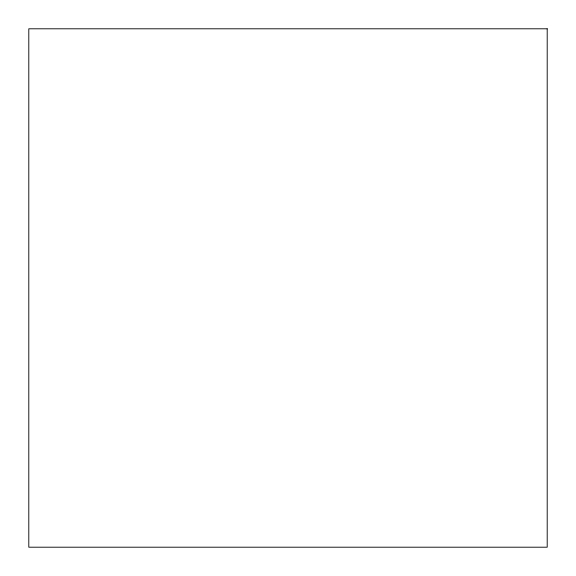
<?xml version="1.0" encoding="UTF-8"?>
<svg xmlns="http://www.w3.org/2000/svg" width="576" height="576" viewBox="0 0 576 576"><rect width="100%" height="100%" fill="white"/><g stroke="black" fill="none" stroke-linecap="round" stroke-linejoin="round"><path stroke-width="0.86" d="M547.2 28.8L28.8 28.8L28.8 547.2L547.2 547.2L547.2 28.8"/></g></svg>
